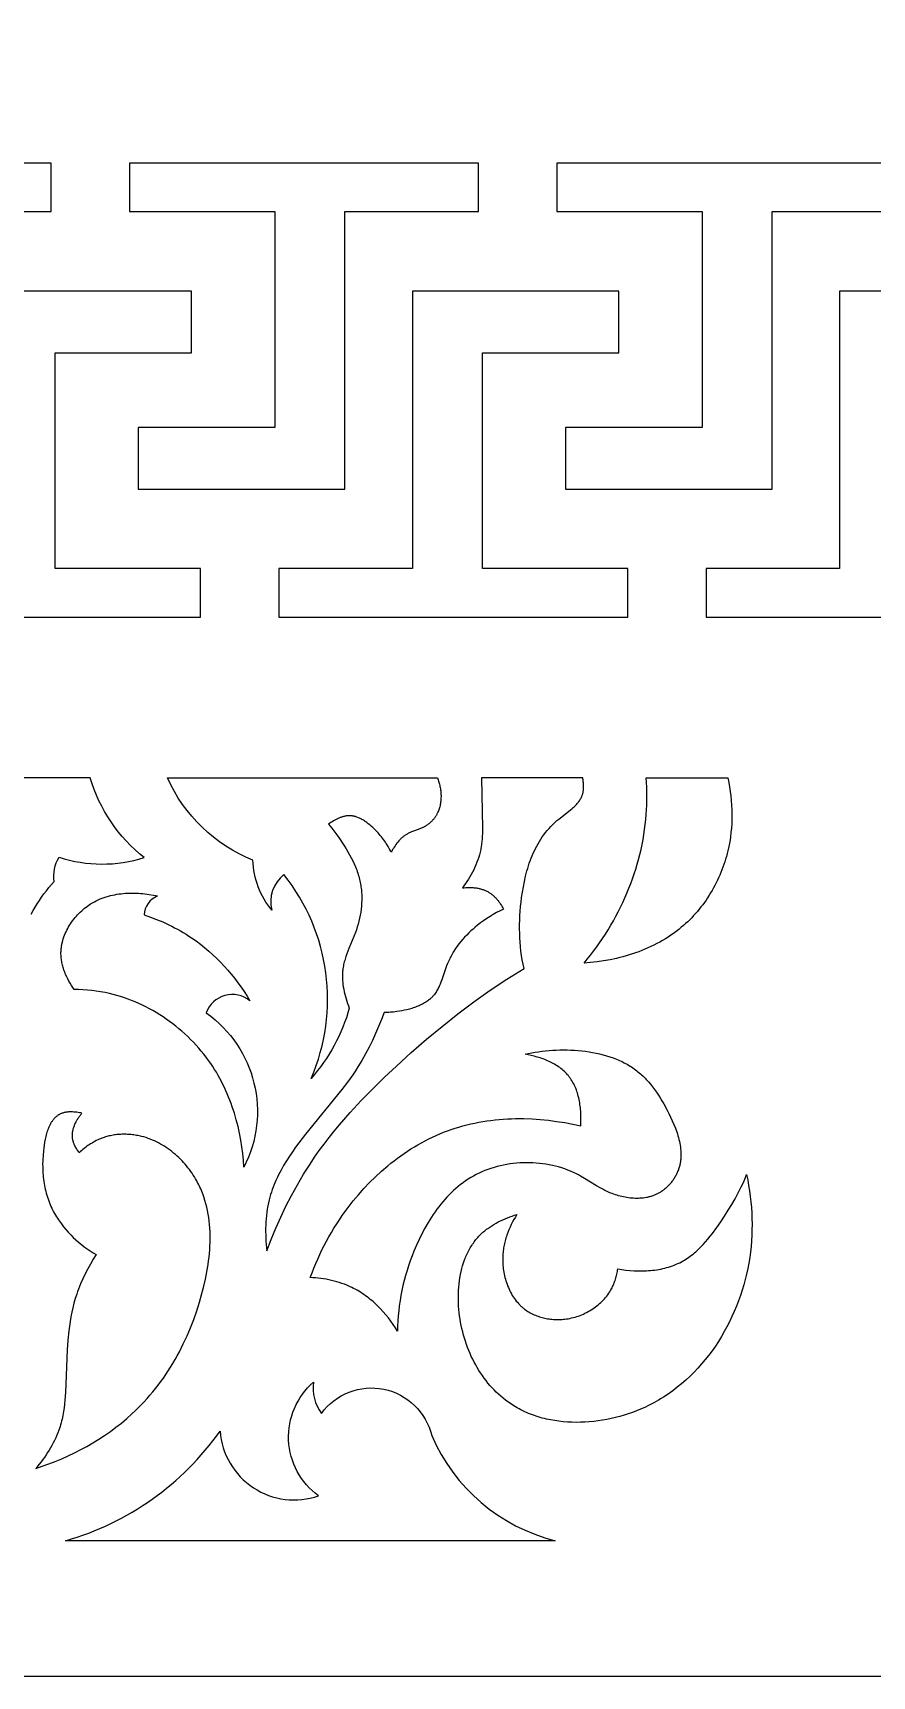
# Model space of a CAD drawing. Extents: x 198 to 1143, y 157 to 1987.
# Drawn here: x 739.1 to 931.5, y 156.9 to 533.7 of the extents above; entities that cross this region are included whole.
import ezdxf

# ---------------------------------------------------------------- set-up
doc = ezdxf.new("R2010")
doc.units = 0
doc.layers.get('0').update_dxf_attribs({"linetype": 'CONTINUOUS'})

msp = doc.modelspace()

# ---------------------------------------------------------------- linework, layer by layer
for points in [[(197.57, 156.9), (1142.56, 156.9), (1142.56, 1987.4), (197.57, 1987.4)], [(743.28, 503.82), (743.28, 503.82), (663.28, 503.82), (663.28, 492.73), (696.61, 492.73), (696.61, 443.24), (665.32, 443.24), (665.32, 429.08), (712.67, 429.08), (712.67, 492.73), (743.28, 492.73)], [(841.23, 503.82), (841.23, 503.82), (761.23, 503.82), (761.23, 492.73), (794.56, 492.73), (794.56, 443.24), (763.27, 443.24), (763.27, 429.08), (810.62, 429.08), (810.62, 492.73), (841.23, 492.73)], [(939.18, 503.82), (939.18, 503.82), (859.18, 503.82), (859.18, 492.73), (892.51, 492.73), (892.51, 443.24), (861.22, 443.24), (861.22, 429.08), (908.57, 429.08), (908.57, 492.73), (939.18, 492.73)], [(697.52, 399.77), (777.53, 399.77), (777.53, 410.87), (744.2, 410.87), (744.2, 460.35), (775.49, 460.35), (775.49, 474.51), (728.13, 474.51), (728.13, 410.87), (697.52, 410.87)], [(795.48, 399.77), (875.48, 399.77), (875.48, 410.87), (842.15, 410.87), (842.15, 460.35), (873.44, 460.35), (873.44, 474.51), (826.09, 474.51), (826.09, 410.87), (795.48, 410.87)], [(973.43, 399.77), (973.43, 410.87), (940.1, 410.87), (940.1, 460.35), (971.39, 460.35), (971.39, 474.51), (924.04, 474.51), (924.04, 410.87), (893.43, 410.87), (893.43, 399.77)], [(819.64, 309.06), (819.02, 307.44), (818.36, 305.84), (817.67, 304.24), (816.94, 302.66), (816.17, 301.1), (815.36, 299.57), (814.51, 298.06), (813.61, 296.59), (813.03, 295.7), (812.44, 294.82), (811.22, 293.1), (809.95, 291.41), (801.6, 281.19), (800.07, 279.2), (799.32, 278.19), (798.6, 277.16), (797.9, 276.13), (797.23, 275.08), (796.59, 274.02), (795.99, 272.94), (795.42, 271.85), (795.15, 271.3), (794.9, 270.74), (794.65, 270.18), (794.42, 269.62), (794.19, 269.05), (793.98, 268.48), (793.79, 267.9), (793.6, 267.32), (793.43, 266.73), (793.28, 266.14), (793.11, 265.43), (792.96, 264.71), (792.84, 263.99), (792.73, 263.26), (792.64, 262.53), (792.57, 261.8), (792.51, 261.06), (792.48, 260.32), (792.46, 259.58), (792.46, 258.84), (792.47, 258.1), (792.49, 257.36), (792.53, 256.62), (792.59, 255.88), (792.66, 255.15), (792.74, 254.42), (793.73, 257.01), (794.8, 259.59), (795.93, 262.14), (797.12, 264.65), (798.39, 267.13), (799.73, 269.57), (801.15, 271.97), (802.64, 274.32), (803.68, 275.87), (804.76, 277.4), (805.87, 278.91), (807, 280.4), (808.17, 281.86), (809.36, 283.3), (811.82, 286.14), (814.37, 288.9), (817, 291.59), (819.69, 294.22), (822.43, 296.8), (825.86, 299.91), (829.35, 302.94), (832.91, 305.88), (836.53, 308.74), (840.21, 311.5), (843.97, 314.17), (847.79, 316.73), (851.69, 319.18), (851.48, 320.17), (851.29, 321.17), (851.13, 322.17), (850.99, 323.17), (850.88, 324.18), (850.8, 325.19), (850.73, 326.2), (850.7, 327.22), (850.68, 328.24), (850.68, 329.26), (850.71, 330.28), (850.76, 331.31), (850.83, 332.33), (850.92, 333.36), (851.03, 334.39), (851.15, 335.42), (851.33, 336.65), (851.54, 337.88), (851.78, 339.11), (852.05, 340.32), (852.36, 341.53), (852.54, 342.12), (852.72, 342.72), (852.91, 343.3), (853.12, 343.89), (853.34, 344.46), (853.57, 345.03), (853.81, 345.6), (854.06, 346.16), (854.33, 346.71), (854.61, 347.26), (854.91, 347.79), (855.22, 348.32), (855.55, 348.84), (855.89, 349.35), (856.25, 349.85), (856.62, 350.34), (857.01, 350.83), (857.42, 351.3), (857.84, 351.76), (858.28, 352.21), (858.74, 352.64), (859.22, 353.07), (859.66, 353.43), (861.9, 355.17), (862.34, 355.52), (862.76, 355.88), (862.96, 356.06), (863.16, 356.24), (863.36, 356.43), (863.54, 356.62), (863.73, 356.81), (863.9, 357), (864.07, 357.2), (864.15, 357.3), (864.22, 357.41), (864.3, 357.51), (864.37, 357.61), (864.45, 357.72), (864.51, 357.82), (864.58, 357.93), (864.65, 358.04), (864.71, 358.15), (864.77, 358.26), (864.82, 358.37), (864.88, 358.49), (864.93, 358.6), (864.98, 358.72), (865.02, 358.84), (865.06, 358.95), (865.1, 359.08), (865.14, 359.2), (865.17, 359.31), (865.19, 359.41), (865.22, 359.52), (865.24, 359.63), (865.26, 359.74), (865.28, 359.86), (865.29, 359.97), (865.3, 360.08), (865.33, 360.31), (865.34, 360.54), (865.34, 360.78), (865.34, 361.01), (865.34, 361.25), (865.32, 361.48), (865.3, 361.72), (865.28, 361.95), (865.25, 362.18), (865.22, 362.42), (865.18, 362.65), (865.14, 362.87), (841.98, 362.87), (842.14, 351.36), (842.14, 350.12), (842.12, 349.5), (842.08, 348.89), (842.03, 348.27), (841.96, 347.66), (841.87, 347.06), (841.82, 346.75), (841.76, 346.45), (841.7, 346.15), (841.63, 345.86), (841.56, 345.56), (841.48, 345.27), (841.3, 344.68), (841.11, 344.1), (840.9, 343.53), (840.66, 342.96), (840.42, 342.39), (840.15, 341.83), (839.87, 341.28), (839.58, 340.73), (839.27, 340.2), (838.95, 339.67), (838.62, 339.14), (838.28, 338.63), (837.93, 338.13), (837.57, 337.63), (837.94, 337.68), (838.32, 337.71), (838.71, 337.74), (839.09, 337.75), (839.48, 337.75), (839.67, 337.74), (839.86, 337.73), (840.06, 337.72), (840.25, 337.7), (840.44, 337.68), (840.63, 337.65), (840.83, 337.63), (841.02, 337.59), (841.21, 337.56), (841.39, 337.52), (841.58, 337.47), (841.77, 337.43), (841.95, 337.37), (842.13, 337.32), (842.31, 337.26), (842.49, 337.19), (842.67, 337.12), (842.84, 337.05), (843.02, 336.97), (843.19, 336.89), (843.36, 336.8), (843.52, 336.71), (843.66, 336.62), (843.8, 336.53), (843.94, 336.44), (844.08, 336.35), (844.21, 336.25), (844.34, 336.15), (844.47, 336.05), (844.6, 335.94), (844.72, 335.83), (844.84, 335.72), (844.96, 335.6), (845.08, 335.48), (845.2, 335.36), (845.31, 335.24), (845.42, 335.12), (845.53, 334.99), (845.64, 334.86), (845.74, 334.73), (845.95, 334.46), (846.14, 334.19), (846.33, 333.91), (846.5, 333.63), (846.67, 333.34), (846.83, 333.05), (846.98, 332.75), (846.19, 332.38), (845.41, 331.98), (844.65, 331.55), (843.9, 331.1), (843.17, 330.63), (842.44, 330.13), (841.74, 329.61), (841.04, 329.08), (840.52, 328.65), (840.01, 328.22), (839.51, 327.77), (839.02, 327.31), (838.55, 326.84), (838.08, 326.36), (837.64, 325.86), (837.2, 325.35), (836.78, 324.83), (836.38, 324.29), (836, 323.75), (835.63, 323.18), (835.45, 322.9), (835.28, 322.61), (835.12, 322.31), (834.96, 322.02), (834.8, 321.72), (834.65, 321.41), (834.51, 321.1), (834.37, 320.79), (834.16, 320.28), (833.95, 319.75), (832.84, 316.56), (832.65, 316.05), (832.44, 315.54), (832.34, 315.29), (832.22, 315.04), (832.11, 314.8), (831.99, 314.56), (831.86, 314.33), (831.73, 314.1), (831.6, 313.88), (831.45, 313.66), (831.31, 313.44), (831.15, 313.23), (831.07, 313.13), (830.99, 313.03), (830.91, 312.93), (830.82, 312.83), (830.73, 312.73), (830.64, 312.63), (830.54, 312.54), (830.45, 312.44), (830.35, 312.35), (830.25, 312.26), (830.15, 312.17), (830.04, 312.08), (829.83, 311.91), (829.61, 311.75), (829.38, 311.59), (829.15, 311.43), (828.91, 311.29), (828.67, 311.15), (828.42, 311.01), (828.16, 310.88), (827.9, 310.76), (827.64, 310.64), (827.38, 310.52), (827.1, 310.42), (826.83, 310.31), (826.55, 310.21), (826.27, 310.12), (825.99, 310.03), (825.42, 309.86), (824.85, 309.72), (824.27, 309.59), (823.69, 309.47), (823.11, 309.37), (822.54, 309.28), (821.81, 309.19), (821.08, 309.12), (820.72, 309.1), (820.36, 309.08), (820, 309.07)], [(898.41, 362.87), (898.62, 361.85), (898.81, 360.82), (898.97, 359.78), (899.1, 358.74), (899.2, 357.69), (899.28, 356.64), (899.33, 355.59), (899.35, 354.53), (899.34, 353.48), (899.3, 352.42), (899.23, 351.37), (899.13, 350.32), (899, 349.27), (898.84, 348.23), (898.64, 347.18), (898.41, 346.15), (898.26, 345.52), (898.09, 344.89), (897.9, 344.26), (897.71, 343.64), (897.51, 343.02), (897.29, 342.4), (897.06, 341.79), (896.82, 341.18), (896.56, 340.58), (896.3, 339.98), (896.02, 339.39), (895.74, 338.8), (895.44, 338.22), (895.13, 337.64), (894.81, 337.07), (894.47, 336.51), (894.13, 335.95), (893.78, 335.4), (893.41, 334.86), (893.04, 334.33), (892.65, 333.8), (892.26, 333.28), (891.85, 332.77), (891.43, 332.27), (891.01, 331.78), (890.57, 331.29), (890.13, 330.82), (889.67, 330.36), (889.21, 329.9), (888.73, 329.46), (888.25, 329.03), (887.75, 328.61), (887.17, 328.13), (886.58, 327.67), (885.97, 327.23), (885.36, 326.8), (884.73, 326.38), (884.09, 325.98), (883.44, 325.6), (882.79, 325.23), (882.12, 324.87), (881.45, 324.53), (880.77, 324.2), (880.08, 323.88), (879.39, 323.58), (878.68, 323.3), (877.98, 323.02), (877.26, 322.76), (876.54, 322.52), (875.82, 322.28), (875.09, 322.07), (874.36, 321.86), (873.63, 321.67), (872.89, 321.49), (871.41, 321.17), (869.92, 320.9), (868.43, 320.69), (866.94, 320.52), (865.45, 320.41), (866.2, 321.32), (866.94, 322.24), (867.65, 323.18), (868.35, 324.13), (869.03, 325.09), (869.69, 326.07), (870.34, 327.06), (870.97, 328.06), (871.58, 329.08), (872.17, 330.1), (872.74, 331.14), (873.29, 332.19), (873.82, 333.24), (874.33, 334.31), (874.82, 335.39), (875.29, 336.48), (875.74, 337.56), (876.16, 338.64), (876.56, 339.74), (876.94, 340.85), (877.3, 341.96), (877.63, 343.07), (877.95, 344.2), (878.24, 345.33), (878.51, 346.46), (878.75, 347.6), (878.97, 348.74), (879.17, 349.89), (879.34, 351.04), (879.49, 352.2), (879.62, 353.35), (879.72, 354.51), (879.79, 355.56), (879.84, 356.6), (879.87, 357.65), (879.88, 358.69), (879.86, 359.74), (879.84, 360.79), (879.79, 361.83), (879.72, 362.87)], [(851.93, 299.49), (852.68, 299.66), (853.45, 299.81), (854.23, 299.95), (855.02, 300.08), (855.82, 300.19), (856.63, 300.28), (857.44, 300.36), (858.27, 300.42), (859.1, 300.46), (859.93, 300.49), (860.76, 300.5), (861.6, 300.5), (862.44, 300.47), (863.28, 300.43), (864.11, 300.37), (864.95, 300.29), (865.78, 300.19), (866.6, 300.07), (867.42, 299.93), (868.23, 299.78), (869.03, 299.6), (869.82, 299.4), (870.6, 299.18), (871.37, 298.93), (872.13, 298.67), (872.87, 298.38), (873.59, 298.07), (873.95, 297.91), (874.3, 297.74), (874.65, 297.57), (874.99, 297.39), (875.33, 297.2), (875.66, 297.01), (875.99, 296.81), (876.31, 296.61), (876.63, 296.39), (876.94, 296.18), (877.24, 295.96), (877.53, 295.74), (877.82, 295.5), (878.11, 295.27), (878.39, 295.03), (878.66, 294.78), (878.93, 294.53), (879.2, 294.27), (879.46, 294.01), (879.72, 293.74), (880.22, 293.19), (880.7, 292.61), (881.17, 292.02), (881.63, 291.41), (882.07, 290.79), (882.5, 290.14), (882.92, 289.48), (883.32, 288.81), (883.72, 288.11), (884.49, 286.69), (884.91, 285.88), (885.31, 285.06), (885.69, 284.23), (886.05, 283.38), (886.39, 282.53), (886.55, 282.11), (886.7, 281.68), (886.84, 281.25), (886.97, 280.81), (887.09, 280.38), (887.2, 279.95), (887.3, 279.52), (887.39, 279.08), (887.47, 278.65), (887.53, 278.22), (887.59, 277.79), (887.62, 277.36), (887.65, 276.93), (887.66, 276.5), (887.66, 276.29), (887.65, 276.08), (887.64, 275.87), (887.63, 275.66), (887.61, 275.44), (887.59, 275.23), (887.57, 275.02), (887.54, 274.82), (887.5, 274.61), (887.47, 274.4), (887.42, 274.19), (887.38, 273.99), (887.32, 273.78), (887.27, 273.58), (887.21, 273.37), (887.14, 273.17), (887.07, 272.97), (886.99, 272.77), (886.91, 272.57), (886.83, 272.37), (886.74, 272.17), (886.64, 271.97), (886.54, 271.78), (886.44, 271.59), (886.33, 271.4), (886.22, 271.21), (886.1, 271.02), (885.98, 270.84), (885.86, 270.66), (885.73, 270.48), (885.6, 270.3), (885.46, 270.13), (885.33, 269.96), (885.18, 269.79), (885.04, 269.62), (884.89, 269.46), (884.74, 269.3), (884.58, 269.15), (884.42, 269), (884.26, 268.85), (884.1, 268.71), (883.93, 268.57), (883.76, 268.43), (883.59, 268.3), (883.41, 268.18), (883.24, 268.05), (883.06, 267.94), (882.88, 267.82), (882.72, 267.73), (882.55, 267.64), (882.39, 267.55), (882.22, 267.47), (882.06, 267.39), (881.89, 267.31), (881.72, 267.24), (881.55, 267.17), (881.37, 267.1), (881.2, 267.04), (881.02, 266.98), (880.85, 266.92), (880.67, 266.87), (880.49, 266.82), (880.31, 266.77), (880.13, 266.73), (879.95, 266.69), (879.77, 266.66), (879.4, 266.59), (879.03, 266.54), (878.66, 266.5), (878.28, 266.47), (877.91, 266.46), (877.53, 266.45), (877.15, 266.46), (876.77, 266.47), (876.39, 266.5), (876.01, 266.54), (875.63, 266.58), (875.25, 266.64), (874.87, 266.71), (874.5, 266.78), (874.12, 266.87), (873.75, 266.96), (873.38, 267.06), (873.01, 267.17), (872.65, 267.28), (872.29, 267.41), (871.93, 267.54), (871.58, 267.68), (871.23, 267.82), (870.73, 268.05), (870.23, 268.29), (869.75, 268.54), (869.27, 268.8), (868.33, 269.35), (865.57, 271.04), (864.64, 271.58), (864.17, 271.84), (863.69, 272.09), (863.04, 272.4), (862.38, 272.69), (861.71, 272.96), (861.03, 273.21), (860.33, 273.44), (859.63, 273.65), (858.92, 273.84), (858.19, 274.01), (857.47, 274.15), (856.73, 274.28), (855.99, 274.39), (855.25, 274.48), (854.5, 274.54), (853.75, 274.59), (853, 274.61), (852.24, 274.62), (851.49, 274.6), (850.73, 274.57), (849.98, 274.51), (849.23, 274.43), (848.49, 274.34), (847.74, 274.22), (847.01, 274.08), (846.27, 273.92), (845.55, 273.75), (844.83, 273.55), (844.12, 273.33), (843.42, 273.09), (842.74, 272.83), (842.06, 272.54), (841.39, 272.24), (840.74, 271.92), (840.11, 271.58), (839.49, 271.23), (838.88, 270.85), (838.29, 270.46), (837.71, 270.05), (837.15, 269.62), (836.59, 269.18), (836.05, 268.72), (835.52, 268.24), (835, 267.75), (834.5, 267.25), (834.01, 266.73), (833.53, 266.2), (833.06, 265.66), (832.6, 265.1), (832.15, 264.53), (831.72, 263.96), (831.29, 263.37), (830.88, 262.77), (830.48, 262.16), (830.09, 261.55), (829.71, 260.93), (828.98, 259.66), (828.29, 258.36), (827.65, 257.05), (827.04, 255.72), (826.47, 254.38), (826.03, 253.26), (825.62, 252.14), (825.23, 251.01), (824.87, 249.88), (824.53, 248.74), (824.22, 247.6), (823.94, 246.45), (823.69, 245.31), (823.47, 244.15), (823.27, 243), (823.1, 241.84), (822.96, 240.68), (822.85, 239.52), (822.77, 238.35), (822.72, 237.18), (822.7, 236.01), (822.22, 236.79), (821.72, 237.55), (821.19, 238.29), (820.63, 239.03), (820.05, 239.74), (819.44, 240.44), (818.82, 241.12), (818.17, 241.77), (817.83, 242.09), (817.49, 242.4), (817.15, 242.71), (816.8, 243.01), (816.44, 243.3), (816.08, 243.59), (815.72, 243.87), (815.35, 244.14), (814.97, 244.4), (814.59, 244.66), (814.2, 244.91), (813.81, 245.14), (813.42, 245.38), (813.02, 245.6), (812.61, 245.81), (812.21, 246.02), (811.65, 246.28), (811.08, 246.52), (810.51, 246.75), (809.93, 246.96), (809.35, 247.15), (808.76, 247.33), (808.16, 247.49), (807.56, 247.64), (806.96, 247.78), (806.36, 247.89), (805.75, 248), (805.14, 248.09), (804.53, 248.16), (803.92, 248.23), (803.31, 248.27), (802.7, 248.31), (803.09, 249.38), (803.51, 250.45), (803.94, 251.5), (804.4, 252.55), (804.87, 253.59), (805.37, 254.62), (805.88, 255.64), (806.41, 256.65), (806.97, 257.65), (807.54, 258.65), (808.13, 259.63), (808.75, 260.6), (809.38, 261.56), (810.03, 262.51), (810.7, 263.45), (811.39, 264.38), (812.54, 265.86), (813.75, 267.3), (815, 268.71), (816.3, 270.08), (817.65, 271.4), (819.04, 272.68), (820.46, 273.91), (821.19, 274.5), (821.94, 275.09), (822.69, 275.65), (823.44, 276.21), (824.21, 276.75), (824.99, 277.27), (825.78, 277.78), (826.58, 278.27), (827.38, 278.75), (828.2, 279.21), (829.02, 279.65), (829.85, 280.08), (830.69, 280.49), (831.53, 280.88), (832.39, 281.25), (833.25, 281.6), (834.12, 281.94), (835, 282.25), (835.88, 282.55), (836.78, 282.82), (837.68, 283.08), (838.58, 283.32), (839.49, 283.53), (840.41, 283.73), (841.33, 283.91), (842.25, 284.08), (843.18, 284.22), (844.11, 284.35), (845.05, 284.45), (845.99, 284.54), (846.93, 284.62), (847.87, 284.68), (848.81, 284.72), (849.76, 284.74), (851.65, 284.74), (853.54, 284.67), (855.42, 284.55), (857.3, 284.36), (859.17, 284.12), (861.02, 283.82), (862.86, 283.47), (864.68, 283.07), (864.72, 283.81), (864.74, 284.57), (864.74, 285.33), (864.71, 286.1), (864.69, 286.48), (864.66, 286.86), (864.62, 287.25), (864.58, 287.63), (864.52, 288.01), (864.46, 288.39), (864.39, 288.77), (864.32, 289.15), (864.23, 289.52), (864.14, 289.89), (864.04, 290.26), (863.93, 290.62), (863.81, 290.98), (863.69, 291.34), (863.55, 291.69), (863.41, 292.03), (863.25, 292.37), (863.09, 292.7), (862.91, 293.03), (862.73, 293.35), (862.53, 293.66), (862.43, 293.81), (862.33, 293.96), (862.22, 294.11), (862.11, 294.26), (862, 294.41), (861.89, 294.55), (861.78, 294.68), (861.67, 294.81), (861.44, 295.07), (861.2, 295.31), (860.95, 295.55), (860.69, 295.79), (860.43, 296.01), (860.16, 296.23), (859.88, 296.44), (859.6, 296.64), (859.3, 296.84), (859.01, 297.03), (858.7, 297.21), (858.39, 297.38), (858.08, 297.55), (857.76, 297.71), (857.44, 297.87), (857.11, 298.02), (856.78, 298.16), (856.44, 298.29), (856.11, 298.42), (855.77, 298.54), (855.42, 298.66), (855.08, 298.77), (854.73, 298.87), (854.03, 299.06), (853.33, 299.23), (852.63, 299.37)], [(739.76, 204.53), (741.26, 205.03), (742.76, 205.57), (744.25, 206.14), (745.72, 206.76), (747.18, 207.41), (748.63, 208.1), (750.06, 208.83), (751.47, 209.59), (752.85, 210.39), (754.22, 211.23), (755.56, 212.1), (756.87, 213.01), (758.15, 213.96), (759.4, 214.94), (760.62, 215.96), (761.8, 217.02), (762.53, 217.7), (763.25, 218.4), (763.94, 219.11), (764.63, 219.83), (765.3, 220.57), (765.95, 221.32), (766.59, 222.08), (767.22, 222.86), (767.83, 223.65), (768.43, 224.45), (769.01, 225.26), (769.58, 226.08), (770.13, 226.92), (770.67, 227.77), (771.19, 228.62), (771.7, 229.49), (772.2, 230.37), (772.68, 231.26), (773.59, 233.06), (774.45, 234.91), (775.25, 236.79), (775.99, 238.71), (776.68, 240.65), (777.31, 242.63), (777.87, 244.64), (778.29, 246.29), (778.67, 247.94), (778.99, 249.61), (779.27, 251.28), (779.38, 252.12), (779.48, 252.96), (779.57, 253.8), (779.64, 254.64), (779.69, 255.47), (779.72, 256.31), (779.74, 257.14), (779.74, 257.97), (779.72, 258.79), (779.68, 259.61), (779.61, 260.43), (779.53, 261.25), (779.43, 262.05), (779.3, 262.86), (779.15, 263.65), (778.98, 264.44), (778.78, 265.23), (778.56, 266), (778.31, 266.77), (778.04, 267.53), (777.89, 267.9), (777.74, 268.28), (777.58, 268.65), (777.41, 269.02), (777.24, 269.38), (777.06, 269.75), (776.87, 270.11), (776.68, 270.47), (776.42, 270.91), (776.16, 271.36), (775.88, 271.79), (775.59, 272.22), (775.29, 272.65), (774.98, 273.07), (774.66, 273.48), (774.33, 273.89), (774, 274.29), (773.65, 274.68), (773.29, 275.06), (772.92, 275.44), (772.55, 275.81), (772.16, 276.17), (771.77, 276.51), (771.37, 276.85), (770.96, 277.18), (770.55, 277.5), (770.12, 277.81), (769.69, 278.1), (769.26, 278.39), (768.81, 278.66), (768.36, 278.92), (767.9, 279.17), (767.44, 279.41), (766.97, 279.63), (766.5, 279.84), (766.01, 280.03), (765.53, 280.21), (765.04, 280.38), (764.54, 280.53), (764.04, 280.66), (763.75, 280.73), (763.46, 280.8), (763.16, 280.86), (762.86, 280.91), (762.57, 280.96), (762.27, 281.01), (761.97, 281.05), (761.67, 281.08), (761.37, 281.11), (761.07, 281.13), (760.77, 281.14), (760.47, 281.15), (760.17, 281.16), (759.87, 281.16), (759.57, 281.15), (759.27, 281.14), (758.97, 281.12), (758.67, 281.1), (758.37, 281.07), (758.08, 281.03), (757.78, 280.99), (757.49, 280.94), (757.19, 280.89), (756.9, 280.83), (756.61, 280.77), (756.32, 280.69), (756.03, 280.62), (755.75, 280.53), (755.47, 280.44), (755.19, 280.35), (754.91, 280.25), (754.63, 280.14), (754.29, 280), (753.96, 279.85), (753.63, 279.69), (753.3, 279.52), (752.98, 279.34), (752.66, 279.15), (752.34, 278.96), (752.04, 278.76), (751.73, 278.55), (751.43, 278.34), (751.14, 278.11), (750.85, 277.89), (750.57, 277.65), (750.29, 277.41), (750.02, 277.17), (749.75, 276.92), (749.61, 277.1), (749.47, 277.29), (749.33, 277.49), (749.2, 277.68), (749.07, 277.89), (748.95, 278.09), (748.84, 278.3), (748.73, 278.52), (748.63, 278.73), (748.58, 278.84), (748.54, 278.95), (748.5, 279.06), (748.45, 279.17), (748.42, 279.29), (748.38, 279.4), (748.35, 279.51), (748.31, 279.62), (748.29, 279.74), (748.26, 279.85), (748.24, 279.97), (748.22, 280.08), (748.2, 280.2), (748.18, 280.31), (748.17, 280.41), (748.16, 280.5), (748.16, 280.6), (748.15, 280.69), (748.15, 280.79), (748.15, 280.88), (748.15, 280.98), (748.15, 281.07), (748.16, 281.17), (748.16, 281.26), (748.18, 281.45), (748.2, 281.64), (748.23, 281.83), (748.27, 282.02), (748.31, 282.21), (748.36, 282.4), (748.41, 282.59), (748.47, 282.78), (748.54, 282.96), (748.61, 283.15), (748.68, 283.33), (748.76, 283.51), (748.84, 283.69), (748.93, 283.87), (749.02, 284.05), (749.12, 284.22), (749.21, 284.4), (749.32, 284.57), (749.42, 284.74), (749.53, 284.9), (749.64, 285.06), (749.76, 285.22), (749.87, 285.38), (749.99, 285.54), (750.11, 285.69), (750.24, 285.83), (750.36, 285.98), (750.07, 286.04), (749.77, 286.1), (749.46, 286.15), (749.15, 286.2), (748.84, 286.24), (748.53, 286.26), (748.21, 286.28), (747.9, 286.29), (747.75, 286.29), (747.59, 286.28), (747.44, 286.28), (747.28, 286.27), (747.13, 286.25), (746.98, 286.24), (746.83, 286.22), (746.68, 286.2), (746.54, 286.17), (746.39, 286.14), (746.25, 286.11), (746.11, 286.07), (745.97, 286.03), (745.83, 285.99), (745.7, 285.94), (745.57, 285.89), (745.44, 285.84), (745.32, 285.78), (745.19, 285.71), (745.08, 285.65), (744.96, 285.58), (744.84, 285.5), (744.73, 285.42), (744.62, 285.34), (744.52, 285.26), (744.41, 285.17), (744.31, 285.08), (744.21, 284.98), (744.11, 284.89), (744.01, 284.78), (743.92, 284.68), (743.83, 284.57), (743.74, 284.46), (743.66, 284.35), (743.57, 284.24), (743.49, 284.12), (743.41, 284), (743.33, 283.87), (743.25, 283.75), (743.18, 283.62), (743.11, 283.49), (743.04, 283.36), (742.9, 283.09), (742.77, 282.81), (742.65, 282.52), (742.54, 282.22), (742.43, 281.92), (742.33, 281.62), (742.24, 281.3), (742.15, 280.99), (742.07, 280.67), (741.99, 280.34), (741.92, 280.01), (741.79, 279.35), (741.69, 278.68), (741.59, 278), (741.52, 277.33), (741.43, 276.28), (741.37, 275.25), (741.34, 274.24), (741.35, 273.74), (741.36, 273.25), (741.37, 272.76), (741.4, 272.27), (741.44, 271.79), (741.48, 271.31), (741.54, 270.83), (741.6, 270.36), (741.67, 269.9), (741.75, 269.44), (741.84, 268.98), (741.94, 268.53), (742.05, 268.08), (742.17, 267.63), (742.29, 267.19), (742.43, 266.75), (742.58, 266.32), (742.73, 265.89), (742.89, 265.46), (743.07, 265.04), (743.25, 264.62), (743.44, 264.21), (743.64, 263.8), (743.86, 263.39), (744.08, 262.99), (744.31, 262.59), (744.51, 262.25), (744.73, 261.91), (744.95, 261.57), (745.18, 261.24), (745.41, 260.91), (745.65, 260.59), (746.15, 259.94), (746.67, 259.31), (747.22, 258.7), (747.78, 258.1), (748.37, 257.52), (748.97, 256.96), (749.6, 256.41), (750.23, 255.88), (750.88, 255.38), (751.55, 254.89), (752.22, 254.42), (752.91, 253.98), (753.6, 253.56), (752.94, 252.48), (752.29, 251.39), (751.68, 250.28), (751.1, 249.15), (750.55, 248), (750.04, 246.84), (749.58, 245.67), (749.36, 245.08), (749.15, 244.48), (748.82, 243.46), (748.53, 242.42), (748.26, 241.38), (748.03, 240.33), (747.82, 239.28), (747.63, 238.22), (747.47, 237.15), (747.33, 236.07), (747.11, 233.91), (746.95, 231.74), (746.57, 221.96), (746.44, 220.18), (746.36, 219.3), (746.25, 218.43), (746.12, 217.55), (745.97, 216.69), (745.79, 215.83), (745.69, 215.41), (745.58, 214.98), (745.46, 214.56), (745.34, 214.14), (745.21, 213.72), (745.06, 213.31), (744.84, 212.71), (744.6, 212.12), (744.34, 211.53), (744.07, 210.95), (743.78, 210.38), (743.47, 209.81), (743.15, 209.25), (742.82, 208.69), (742.47, 208.15), (742.12, 207.61), (741.75, 207.07), (741.37, 206.55), (740.98, 206.03), (740.58, 205.52)], [(902.72, 271.92), (902.97, 270.68), (903.19, 269.42), (903.39, 268.17), (903.56, 266.91), (903.7, 265.64), (903.81, 264.37), (903.89, 263.1), (903.94, 261.82), (903.96, 260.55), (903.95, 259.27), (903.91, 257.99), (903.84, 256.71), (903.73, 255.43), (903.59, 254.15), (903.42, 252.87), (903.21, 251.59), (902.97, 250.34), (902.7, 249.09), (902.4, 247.84), (902.06, 246.61), (901.69, 245.37), (901.29, 244.15), (900.86, 242.93), (900.39, 241.73), (899.9, 240.53), (899.37, 239.35), (898.81, 238.18), (898.22, 237.03), (897.6, 235.89), (896.95, 234.77), (896.27, 233.67), (895.55, 232.59), (894.81, 231.53), (894.04, 230.49), (893.24, 229.47), (892.41, 228.48), (891.55, 227.52), (890.66, 226.58), (889.75, 225.67), (888.8, 224.79), (887.83, 223.94), (886.83, 223.13), (885.8, 222.34), (884.75, 221.59), (883.66, 220.88), (883.11, 220.54), (882.55, 220.2), (881.99, 219.88), (881.42, 219.56), (880.84, 219.26), (880.25, 218.96), (879.35, 218.53), (878.42, 218.12), (877.49, 217.74), (876.54, 217.38), (875.58, 217.04), (874.62, 216.73), (873.64, 216.45), (872.66, 216.19), (871.67, 215.96), (870.67, 215.75), (869.67, 215.57), (868.67, 215.42), (867.67, 215.3), (866.66, 215.2), (865.66, 215.14), (864.66, 215.1), (863.66, 215.09), (862.66, 215.11), (861.67, 215.15), (860.68, 215.23), (859.71, 215.34), (858.74, 215.48), (857.78, 215.65), (856.83, 215.85), (856.36, 215.97), (855.89, 216.09), (855.43, 216.22), (854.97, 216.35), (854.51, 216.5), (854.06, 216.65), (853.61, 216.81), (853.16, 216.98), (852.72, 217.16), (852.28, 217.34), (851.85, 217.54), (851.42, 217.74), (851, 217.95), (850.58, 218.17), (850.16, 218.4), (849.75, 218.63), (849.16, 219), (848.58, 219.38), (848.01, 219.78), (847.45, 220.19), (846.91, 220.63), (846.37, 221.08), (845.85, 221.55), (845.34, 222.03), (844.84, 222.53), (844.36, 223.04), (843.89, 223.57), (843.43, 224.11), (842.99, 224.66), (842.56, 225.23), (842.14, 225.82), (841.74, 226.41), (841.35, 227.02), (840.97, 227.64), (840.61, 228.27), (840.26, 228.91), (839.93, 229.56), (839.61, 230.22), (839.31, 230.9), (839.03, 231.58), (838.75, 232.27), (838.5, 232.97), (838.26, 233.68), (838.03, 234.39), (837.82, 235.11), (837.63, 235.84), (837.45, 236.58), (837.29, 237.32), (837.15, 238.05), (837.03, 238.78), (836.92, 239.51), (836.83, 240.24), (836.76, 240.98), (836.7, 241.71), (836.66, 242.45), (836.64, 243.19), (836.64, 243.92), (836.65, 244.66), (836.68, 245.39), (836.73, 246.12), (836.8, 246.84), (836.89, 247.55), (836.99, 248.26), (837.12, 248.96), (837.27, 249.66), (837.43, 250.34), (837.62, 251.02), (837.83, 251.68), (838.06, 252.33), (838.18, 252.65), (838.31, 252.97), (838.44, 253.28), (838.58, 253.6), (838.73, 253.9), (838.88, 254.21), (839.03, 254.51), (839.19, 254.8), (839.36, 255.09), (839.53, 255.38), (839.71, 255.67), (839.89, 255.95), (840.08, 256.22), (840.28, 256.49), (840.48, 256.76), (840.68, 257.02), (840.9, 257.27), (841.11, 257.52), (841.34, 257.77), (841.57, 258.01), (841.81, 258.25), (842.05, 258.48), (842.26, 258.67), (842.47, 258.85), (842.69, 259.03), (842.91, 259.21), (843.13, 259.38), (843.36, 259.55), (843.82, 259.88), (844.3, 260.19), (844.79, 260.49), (845.29, 260.78), (845.8, 261.05), (846.32, 261.31), (846.84, 261.55), (847.37, 261.78), (847.91, 262), (848.45, 262.2), (848.99, 262.39), (849.54, 262.57), (850.08, 262.74), (849.73, 262.18), (849.39, 261.62), (849.07, 261.04), (848.77, 260.45), (848.48, 259.85), (848.22, 259.24), (847.97, 258.63), (847.75, 258), (847.64, 257.69), (847.55, 257.37), (847.45, 257.05), (847.36, 256.73), (847.28, 256.4), (847.21, 256.08), (847.14, 255.75), (847.07, 255.42), (847.02, 255.09), (846.97, 254.76), (846.92, 254.43), (846.89, 254.09), (846.85, 253.75), (846.83, 253.42), (846.81, 253.08), (846.8, 252.74), (846.8, 252.33), (846.81, 251.93), (846.83, 251.53), (846.85, 251.12), (846.89, 250.71), (846.94, 250.31), (846.99, 249.91), (847.06, 249.5), (847.14, 249.1), (847.22, 248.7), (847.32, 248.3), (847.42, 247.91), (847.54, 247.52), (847.66, 247.13), (847.8, 246.75), (847.94, 246.37), (848.1, 246), (848.26, 245.63), (848.43, 245.27), (848.62, 244.91), (848.81, 244.56), (849.01, 244.22), (849.22, 243.88), (849.45, 243.55), (849.68, 243.23), (849.92, 242.92), (850.17, 242.62), (850.43, 242.33), (850.56, 242.19), (850.7, 242.05), (850.83, 241.91), (850.97, 241.77), (851.12, 241.64), (851.26, 241.51), (851.41, 241.38), (851.56, 241.26), (851.81, 241.06), (852.06, 240.88), (852.32, 240.69), (852.59, 240.52), (852.86, 240.36), (853.14, 240.2), (853.42, 240.05), (853.71, 239.9), (854, 239.77), (854.3, 239.64), (854.6, 239.52), (854.9, 239.41), (855.21, 239.31), (855.52, 239.21), (855.83, 239.12), (856.14, 239.04), (856.46, 238.97), (856.78, 238.9), (857.11, 238.85), (857.43, 238.8), (857.76, 238.75), (858.09, 238.72), (858.42, 238.69), (858.75, 238.67), (859.08, 238.66), (859.41, 238.66), (859.74, 238.66), (860.07, 238.67), (860.4, 238.69), (860.74, 238.72), (861.07, 238.76), (861.4, 238.8), (861.8, 238.86), (862.2, 238.94), (862.6, 239.03), (862.99, 239.12), (863.39, 239.23), (863.78, 239.35), (864.16, 239.48), (864.55, 239.62), (864.92, 239.77), (865.3, 239.93), (865.67, 240.1), (866.03, 240.29), (866.39, 240.48), (866.74, 240.68), (867.09, 240.88), (867.43, 241.1), (867.76, 241.33), (868.09, 241.57), (868.41, 241.81), (868.72, 242.06), (869.02, 242.32), (869.32, 242.59), (869.6, 242.87), (869.88, 243.15), (870.14, 243.45), (870.4, 243.75), (870.65, 244.05), (870.89, 244.37), (871.11, 244.69), (871.33, 245.01), (871.53, 245.35), (871.73, 245.69), (871.87, 245.96), (872, 246.23), (872.13, 246.5), (872.25, 246.78), (872.36, 247.06), (872.47, 247.35), (872.57, 247.63), (872.66, 247.92), (872.75, 248.21), (872.83, 248.5), (872.91, 248.8), (872.98, 249.09), (873.04, 249.39), (873.1, 249.68), (873.15, 249.98), (873.2, 250.28), (874.11, 250.13), (875.04, 250), (875.97, 249.91), (876.91, 249.84), (877.86, 249.81), (878.33, 249.81), (878.81, 249.81), (879.28, 249.82), (879.76, 249.85), (880.23, 249.88), (880.7, 249.92), (881.17, 249.96), (881.64, 250.02), (882.11, 250.09), (882.57, 250.17), (883.03, 250.25), (883.49, 250.35), (883.94, 250.46), (884.39, 250.58), (884.83, 250.71), (885.27, 250.85), (885.71, 251), (886.14, 251.16), (886.56, 251.33), (886.98, 251.51), (887.39, 251.71), (887.79, 251.92), (888.14, 252.11), (888.49, 252.31), (888.82, 252.52), (889.16, 252.74), (889.48, 252.96), (889.81, 253.2), (890.12, 253.44), (890.44, 253.69), (890.75, 253.94), (891.05, 254.2), (891.35, 254.47), (891.64, 254.75), (892.22, 255.31), (892.78, 255.9), (893.33, 256.51), (893.86, 257.13), (894.38, 257.77), (894.89, 258.42), (895.87, 259.75), (896.81, 261.1), (897.68, 262.4), (898.52, 263.72), (899.33, 265.04), (900.1, 266.37), (900.82, 267.73), (901.5, 269.1), (901.82, 269.8), (902.13, 270.5), (902.43, 271.21)]]:
    msp.add_lwpolyline(points, close=True)
msp.add_lwpolyline([(738.71, 331.64), (739.14, 332.44), (739.6, 333.24), (740.08, 334.02), (740.59, 334.79), (741.11, 335.54), (741.65, 336.28), (742.2, 337.01), (742.78, 337.72), (743.36, 338.42), (743.97, 339.1, -0.167795), (745.1, 344.68, 0.155139), (764.62, 344.59, -0.15232), (752.23, 362.87), (730.28, 362.87)], format="xyb")
for points in [[(802.89, 293.97, 0.27775), (796.66, 340.7, 0.300668), (793.9, 332.51, -0.170571), (789.55, 344.01, -0.19276), (769.94, 362.87), (831.87, 362.87), (831.95, 362.64), (832.04, 362.4), (832.11, 362.15), (832.19, 361.91), (832.26, 361.66), (832.32, 361.41), (832.38, 361.16), (832.43, 360.91), (832.48, 360.65), (832.52, 360.39), (832.56, 360.14), (832.6, 359.88), (832.62, 359.62), (832.64, 359.36), (832.66, 359.1), (832.67, 358.84), (832.67, 358.58), (832.66, 358.32), (832.65, 358.06), (832.64, 357.8), (832.61, 357.54), (832.58, 357.29), (832.54, 357.03), (832.5, 356.78), (832.45, 356.53), (832.39, 356.28), (832.32, 356.03), (832.25, 355.79), (832.16, 355.55), (832.07, 355.31), (831.97, 355.07), (831.92, 354.96), (831.87, 354.84), (831.81, 354.72), (831.74, 354.6), (831.68, 354.48), (831.61, 354.36), (831.54, 354.25), (831.47, 354.13), (831.4, 354.02), (831.32, 353.9), (831.24, 353.79), (831.16, 353.68), (831.08, 353.58), (831, 353.47), (830.91, 353.36), (830.82, 353.26), (830.73, 353.16), (830.64, 353.06), (830.55, 352.96), (830.46, 352.86), (830.36, 352.77), (830.26, 352.67), (830.16, 352.58), (830.06, 352.49), (829.96, 352.41), (829.85, 352.32), (829.74, 352.24), (829.64, 352.16), (829.53, 352.08), (829.42, 352), (829.31, 351.93), (829.19, 351.86), (829.08, 351.79), (828.96, 351.72), (828.84, 351.66), (828.72, 351.59), (828.59, 351.53), (828.47, 351.47), (828.21, 351.36), (827.95, 351.25), (827.43, 351.05), (826.38, 350.67), (825.87, 350.48), (825.61, 350.37), (825.36, 350.25), (825.24, 350.2), (825.11, 350.13), (824.99, 350.07), (824.87, 350), (824.72, 349.91), (824.58, 349.82), (824.44, 349.73), (824.29, 349.63), (824.16, 349.52), (824.02, 349.41), (823.88, 349.3), (823.75, 349.19), (823.62, 349.07), (823.49, 348.95), (823.37, 348.83), (823.25, 348.7), (823.12, 348.58), (823.01, 348.44), (822.77, 348.17), (822.55, 347.9), (822.34, 347.61), (822.13, 347.32), (821.93, 347.02), (821.74, 346.72), (821.56, 346.42), (821.38, 346.11), (821.22, 345.81), (821.05, 346.16), (820.88, 346.5), (820.71, 346.84), (820.52, 347.17), (820.33, 347.5), (820.12, 347.83), (819.91, 348.14), (819.69, 348.46), (819.47, 348.77), (819.23, 349.08), (818.99, 349.38), (818.74, 349.68), (818.48, 349.98), (818.22, 350.28), (817.67, 350.86), (817.35, 351.18), (817.02, 351.49), (816.69, 351.8), (816.35, 352.1), (816, 352.38), (815.64, 352.65), (815.46, 352.79), (815.28, 352.91), (815.09, 353.04), (814.91, 353.15), (814.72, 353.27), (814.53, 353.37), (814.34, 353.48), (814.15, 353.57), (813.96, 353.66), (813.76, 353.75), (813.57, 353.83), (813.37, 353.9), (813.17, 353.96), (813.07, 353.99), (812.97, 354.02), (812.87, 354.05), (812.77, 354.07), (812.67, 354.09), (812.57, 354.11), (812.47, 354.13), (812.36, 354.15), (812.26, 354.16), (812.16, 354.17), (812.06, 354.18), (811.95, 354.19), (811.85, 354.19), (811.75, 354.2), (811.59, 354.2), (811.43, 354.19), (811.27, 354.18), (811.11, 354.17), (810.95, 354.15), (810.79, 354.12), (810.63, 354.09), (810.47, 354.06), (810.31, 354.02), (810.15, 353.98), (809.99, 353.93), (809.83, 353.88), (809.68, 353.82), (809.52, 353.77), (809.36, 353.71), (809.21, 353.64), (809.05, 353.57), (808.9, 353.5), (808.75, 353.43), (808.6, 353.35), (808.3, 353.19), (808, 353.02), (807.72, 352.84), (807.44, 352.65), (807.17, 352.46), (806.91, 352.26), (807.62, 351.36), (808.31, 350.43), (809.21, 349.18), (810.09, 347.9), (810.52, 347.25), (810.93, 346.59), (811.33, 345.92), (811.72, 345.25), (812.08, 344.57), (812.43, 343.88), (812.76, 343.18), (813.06, 342.47), (813.2, 342.12), (813.34, 341.76), (813.47, 341.4), (813.59, 341.04), (813.71, 340.67), (813.82, 340.31), (813.92, 339.94), (814.01, 339.57), (814.08, 339.24), (814.15, 338.9), (814.21, 338.57), (814.27, 338.23), (814.32, 337.9), (814.36, 337.56), (814.4, 337.22), (814.43, 336.88), (814.46, 336.54), (814.48, 336.2), (814.5, 335.51), (814.5, 334.82), (814.47, 334.14), (814.42, 333.45), (814.35, 332.76), (814.26, 332.07), (814.14, 331.39), (814.01, 330.71), (813.85, 330.04), (813.67, 329.37), (813.47, 328.7), (813.26, 328.07), (813.03, 327.44), (811.54, 323.76), (811.07, 322.54), (810.86, 321.93), (810.67, 321.31), (810.58, 321), (810.49, 320.69), (810.41, 320.38), (810.34, 320.07), (810.28, 319.75), (810.22, 319.44), (810.18, 319.12), (810.13, 318.8), (810.11, 318.53), (810.09, 318.26), (810.07, 317.99), (810.06, 317.71), (810.06, 317.44), (810.06, 317.16), (810.07, 316.89), (810.08, 316.61), (810.1, 316.34), (810.12, 316.06), (810.18, 315.5), (810.26, 314.95), (810.36, 314.4), (810.48, 313.84), (810.6, 313.29), (810.75, 312.75), (810.9, 312.2), (811.07, 311.67), (811.25, 311.13), (811.44, 310.61), (811.64, 310.09, -0.114968)], [(787.45, 273.59), (787.35, 275.15), (787.2, 276.71), (787, 278.27), (786.76, 279.82), (786.47, 281.37), (786.13, 282.92), (785.74, 284.45), (785.3, 285.97), (784.81, 287.47), (784.55, 288.21), (784.27, 288.96), (783.98, 289.69), (783.68, 290.42), (783.36, 291.15), (783.03, 291.86), (782.68, 292.58), (782.33, 293.28), (781.95, 293.98), (781.57, 294.67), (781.17, 295.36), (780.75, 296.03), (780.33, 296.7), (779.88, 297.36), (779.37, 298.1), (778.83, 298.82), (778.28, 299.54), (777.71, 300.24), (777.12, 300.93), (776.51, 301.61), (775.9, 302.27), (775.26, 302.92), (774.61, 303.55), (773.95, 304.17), (773.27, 304.78), (772.58, 305.37), (771.88, 305.94), (771.16, 306.5), (770.43, 307.05), (769.69, 307.57), (768.94, 308.08), (768.18, 308.57), (767.4, 309.05), (766.62, 309.5), (765.83, 309.94), (765.03, 310.36), (764.22, 310.76), (763.41, 311.14), (762.58, 311.5), (761.75, 311.84), (760.91, 312.16), (760.07, 312.46), (759.22, 312.73), (758.37, 312.99), (757.51, 313.22), (756.64, 313.43), (755.64, 313.65), (754.63, 313.83), (753.62, 313.99), (752.61, 314.11), (751.6, 314.21), (750.58, 314.29), (749.56, 314.34), (748.54, 314.36), (748.23, 314.82), (747.92, 315.3), (747.63, 315.78), (747.36, 316.28), (747.09, 316.78), (746.85, 317.29), (746.61, 317.81), (746.51, 318.08), (746.4, 318.34), (746.31, 318.61), (746.21, 318.87), (746.12, 319.14), (746.04, 319.41), (745.97, 319.69), (745.89, 319.96), (745.83, 320.23), (745.77, 320.51), (745.72, 320.78), (745.67, 321.06), (745.64, 321.34), (745.6, 321.61), (745.58, 321.89), (745.56, 322.17), (745.55, 322.45), (745.55, 322.73), (745.55, 322.93), (745.56, 323.14), (745.57, 323.35), (745.59, 323.55), (745.61, 323.76), (745.63, 323.96), (745.66, 324.17), (745.69, 324.37), (745.73, 324.58), (745.77, 324.78), (745.81, 324.99), (745.86, 325.19), (745.91, 325.39), (745.96, 325.6), (746.08, 326), (746.21, 326.4), (746.36, 326.79), (746.52, 327.19), (746.7, 327.58), (746.88, 327.96), (747.08, 328.34), (747.29, 328.72), (747.51, 329.09), (747.75, 329.45), (747.99, 329.81), (748.25, 330.16), (748.51, 330.5), (748.79, 330.84), (749.07, 331.17), (749.36, 331.49), (749.66, 331.81), (749.97, 332.11), (750.29, 332.41), (750.62, 332.69), (750.95, 332.97), (751.29, 333.24), (751.64, 333.49), (751.99, 333.74), (752.35, 333.97), (752.77, 334.23), (753.21, 334.47), (753.65, 334.7), (754.1, 334.91), (754.55, 335.11), (755.01, 335.29), (755.47, 335.46), (755.94, 335.62), (756.42, 335.76), (756.89, 335.88), (757.38, 336), (757.86, 336.1), (758.35, 336.19), (758.84, 336.26), (759.33, 336.32), (759.83, 336.38), (760.32, 336.42), (760.82, 336.44), (761.32, 336.46), (761.81, 336.47), (762.31, 336.46), (762.81, 336.45), (763.31, 336.42), (763.8, 336.39), (764.3, 336.35), (764.79, 336.29), (765.28, 336.23), (765.77, 336.16), (766.73, 336), (767.68, 335.8, 0.29815), (764.63, 331.46), (766.06, 330.97), (767.47, 330.42), (768.87, 329.84), (770.24, 329.2), (770.92, 328.87), (771.6, 328.52), (772.27, 328.16), (772.93, 327.79), (773.58, 327.41), (774.23, 327.01), (774.87, 326.61), (775.5, 326.19), (776.51, 325.48), (777.5, 324.74), (778.47, 323.97), (779.42, 323.17), (780.34, 322.34), (781.24, 321.49), (782.11, 320.61), (782.96, 319.71), (783.79, 318.78), (784.59, 317.84), (785.37, 316.87), (786.12, 315.88), (786.84, 314.88), (787.53, 313.86), (788.2, 312.82), (788.84, 311.77, 0.522693), (778.85, 308.98, -0.375266)], [(782.01, 213.09, 0.492574), (804.6, 198.24, -0.482447), (803.45, 224.31, 0.205325), (805.27, 217.16, -0.640365), (830.53, 212.05, 0.232853), (858.8, 187.95), (746.61, 187.95, 0.172094)]]:
    msp.add_lwpolyline(points, format="xyb", close=True)

doc.saveas('drawing.dxf')
